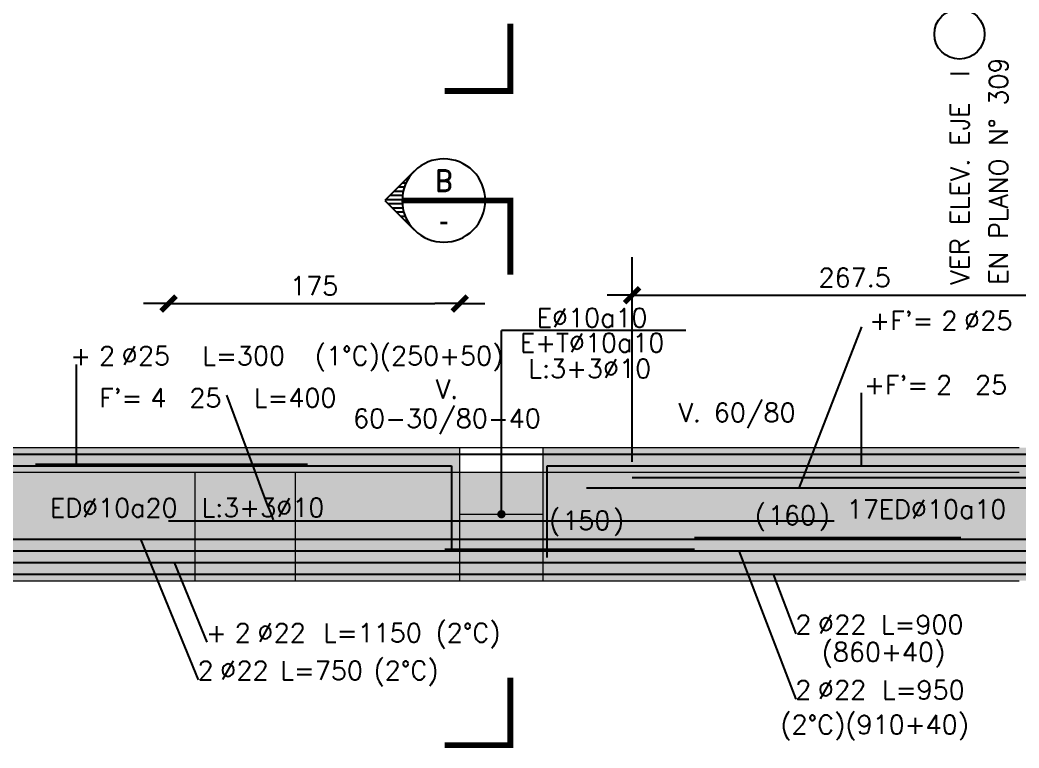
# Model space of a CAD drawing. Extents: x -58 to 5689, y 66 to 4123.
# Drawn here: x 3752 to 4352, y 2443 to 2880 of the extents above; entities that cross this region are included whole.
import ezdxf
from ezdxf.enums import TextEntityAlignment as Align
from ezdxf.xclip import XClip

# ---------------------------------------------------------------- set-up
doc = ezdxf.new("R2010")
doc.units = 0
doc.header["$LTSCALE"] = 30
doc.header["$MEASUREMENT"] = 0
doc.header["$XCLIPFRAME"] = 0
doc.linetypes.add("EJE3-3'$0$RLE-PROYECCION", pattern=[0.71438, 0.47625, -0.23813])
doc.layers.get('0').update_dxf_attribs({"linetype": 'CONTINUOUS'})
for name, color, linetype in [("EJE3-3'$0$CORTES", 5, 'CONTINUOUS'), ("EJE3-3'$0$fe", 7, 'CONTINUOUS'), ("EJE3-3'$0$RLA-CONTORNOS", 3, 'CONTINUOUS'), ("EJE3-3'$0$RLA-FE", 7, 'CONTINUOUS'), ("EJE3-3'$0$RLA-TEXTOS-FE", 9, 'CONTINUOUS'), ("EJE3-3'$0$TEXTOS1", 9, 'CONTINUOUS')]:
    doc.layers.add(name, color=color, linetype=linetype)
doc.layers.add("EJE3-3'$0$RLA-ACHURADO", color=30, linetype="EJE3-3'$0$RLE-PROYECCION", lineweight=15, transparency=0.7)
doc.layers.add("EJE3-3'$0$RLA-CONTORNO", color=30, linetype='CONTINUOUS', lineweight=15)
doc.layers.add("EJE3-3'$0$RLA-TEXTOS-1", color=9, linetype='CONTINUOUS', lineweight=9)
doc.styles.add("EJE3-3'$0$RomanD", font='romand.shx', dxfattribs={"height": 31.5})
doc.styles.add("EJE3-3'$0$RomanS", font='romans.shx', dxfattribs={"height": 11.25})
doc.styles.add("EJE3-3'$0$Standard", font='txt')
doc.dimstyles.new("EJE3-3'$0$ING-50", dxfattribs={"dimscale": 50, "dimtxt": 0.27, "dimasz": 0.3, "dimexe": 0, "dimexo": 0, "dimgap": 0.1, "dimtad": 1, "dimdec": 1, "dimzin": 12, "dimdsep": 46, "dimtxsty": "EJE3-3'$0$RomanS", "dimblk": "EJE3-3'$0$TICK1", "dimblk1": "EJE3-3'$0$TICK1", "dimblk2": "EJE3-3'$0$TICK1", "dimcen": 0.09, "dimclrd": 2, "dimclre": 1, "dimclrt": 3, "dimadec": 0, "dimazin": 0, "dimtfac": 1, "dimtdec": 0, "dimtix": 1, "dimtmove": 2, "dimatfit": 3, "dimldrblk": "EJE3-3'$0$TICK1", "dimfxl": 0, "dimfxlon": 1, "dimtolj": 1, "dimtzin": 0, "dimarcsym": 0})
doc.dimstyles.new("EJE3-3'$0$ING50", dxfattribs={"dimscale": 50, "dimtxt": 0.27, "dimasz": 0.3, "dimexe": 0, "dimexo": 0, "dimgap": 0.1, "dimtad": 1, "dimdec": 1, "dimzin": 12, "dimdsep": 46, "dimtxsty": "EJE3-3'$0$RomanS", "dimblk": "EJE3-3'$0$TICK1", "dimblk1": "EJE3-3'$0$TICK1", "dimblk2": "EJE3-3'$0$TICK1", "dimcen": 0.09, "dimclrd": 2, "dimclre": 1, "dimclrt": 3, "dimadec": 0, "dimazin": 0, "dimtfac": 1, "dimtdec": 0, "dimtix": 1, "dimtmove": 2, "dimatfit": 3, "dimldrblk": "EJE3-3'$0$TICK1", "dimfxl": 0, "dimfxlon": 1, "dimtolj": 1, "dimtzin": 0, "dimarcsym": 0})
pattern_1 = [(0, (-1824.927, -1302.188), (20.32, 5.08), [1.676, -13.564, 1.676, -13.564, -81.28]), (0, (-1824.927, -1302.188), (20.32, 5.08), [-30.48, 1.676, -28.804, 1.676, -13.564, -35.56]), (0, (-1824.927, -1302.188), (20.32, 5.08), [-76.2, 1.676, -8.484, 1.676, -23.724]), (120, (-1817.307, -1299.648), (-14.559409, 15.057636), [1.676, -13.564, 1.676, -13.564, -81.28]), (120, (-1817.307, -1299.648), (-14.559409, 15.057636), [-30.48, 1.676, -28.804, 1.676, -13.564, -35.56]), (120, (-1817.307, -1299.648), (-14.559409, 15.057636), [-76.2, 1.676, -8.484, 1.676, -23.724]), (240, (-1814.767, -1289.488), (-5.760591, -20.137636), [1.676, -13.564, 1.676, -13.564, -81.28]), (240, (-1814.767, -1289.488), (-5.760591, -20.137636), [-30.48, 1.676, -28.804, 1.676, -13.564, -35.56]), (240, (-1814.767, -1289.488), (-5.760591, -20.137636), [-76.2, 1.676, -8.484, 1.676, -23.724])]

# ---------------------------------------------------------------- blocks, each defined once
blk = doc.blocks.new('*U271')
at = {"layer": "EJE3-3'$0$RLA-FE"}
for p, q in [((0, 0), (1118.21, 0)), ((1118.21, 0), (1168.21, 0)), ((1168.21, 0), (1200, 0)), ((1200, 0), (1200, 0))]:
    blk.add_line(p, q, dxfattribs=at)
at = {"layer": "EJE3-3'$0$RLA-FE", "color": 3, "style": "EJE3-3'$0$RomanS", "flags": 8}
for tag, p in [('F=', (238.06, 9.32)), ('NUM', (252.47, 9.32))]:
    blk.add_attdef(tag, text='', height=11.25, dxfattribs=at).set_placement(p, align=Align.RIGHT)
at = {"layer": "EJE3-3'$0$RLA-FE", "color": 3, "style": "EJE3-3'$0$RomanS"}
for tag, p, flags in [('PHI', (256.37, 9.54), 14), ('DIAM', (266.22, 9.32), 12), ('MINUS', (288.24, 9.32), 13), ('TEXTO_FE1', (294.77, 9.32), 8), ('MARK', (301.63, 9.32), 13), ('TEXTO_FE2', (372.46, 9.34), 8), ('TIPO', (598.8, -75.78), 13), ('NVECES', (584.93, -94.72), 13), ('NUMFE', (588.86, -114.48), 13), ('CAPA', (597.06, -133.6), 13), ('DESPLAZA', (278.34, -151.59), 13), ('ESPACIO', (284.39, -169.95), 13), ('CANT', (298.23, -188.75), 13)]:
    blk.add_attdef(tag, p, '', height=11.25, dxfattribs=dict(at, flags=flags))
blk = doc.blocks.new('*U269')
at = {"layer": "EJE3-3'$0$RLA-FE"}
for p, q in [((0, 0), (1118.21, 0)), ((1118.21, 0), (1168.21, 0)), ((1168.21, 0), (1200, 0)), ((1200, 0), (1200, 0))]:
    blk.add_line(p, q, dxfattribs=at)
at = {"layer": "EJE3-3'$0$RLA-FE", "color": 3, "style": "EJE3-3'$0$RomanS", "flags": 8}
for tag, p in [('F=', (458.2, 36.32)), ('NUM', (472.61, 36.32))]:
    blk.add_attdef(tag, text='', height=11.25, dxfattribs=at).set_placement(p, align=Align.RIGHT)
at = {"layer": "EJE3-3'$0$RLA-FE", "color": 3, "style": "EJE3-3'$0$RomanS"}
for tag, p, flags in [('PHI', (476.51, 36.54), 14), ('DIAM', (486.36, 36.32), 12), ('MINUS', (508.38, 36.32), 13), ('TEXTO_FE1', (514.63, 36.32), 8), ('MARK', (521.77, 36.32), 13), ('TEXTO_FE2', (582.15, 36.34), 8), ('TIPO', (598.8, -75.78), 13), ('NVECES', (584.93, -94.72), 13), ('NUMFE', (588.86, -114.48), 13), ('CAPA', (597.06, -133.6), 13), ('DESPLAZA', (278.34, -151.59), 13), ('ESPACIO', (284.39, -169.95), 13), ('CANT', (298.23, -188.75), 13)]:
    blk.add_attdef(tag, p, '', height=11.25, dxfattribs=dict(at, flags=flags))
blk = doc.blocks.new('*U272')
at = {"layer": "EJE3-3'$0$RLA-FE"}
for p, q in [((0, 0), (1068.21, 0)), ((1068.21, 0), (1118.21, 0)), ((1118.21, 0), (1150, 0)), ((1150, 0), (1150, 0))]:
    blk.add_line(p, q, dxfattribs=at)
at = {"layer": "EJE3-3'$0$RLA-FE", "color": 3, "style": "EJE3-3'$0$RomanS", "flags": 8}
for tag, p in [('F=', (348.26, -41.11)), ('NUM', (362.67, -41.11))]:
    blk.add_attdef(tag, text='', height=11.25, dxfattribs=at).set_placement(p, align=Align.RIGHT)
at = {"layer": "EJE3-3'$0$RLA-FE", "color": 3, "style": "EJE3-3'$0$RomanS"}
for tag, p, flags in [('PHI', (366.56, -40.89), 12), ('DIAM', (376.42, -41.11), 12), ('MINUS', (398.44, -41.11), 13), ('MARK', (411.83, -41.11), 13), ('TEXTO_FE1', (415.13, -41.11), 8), ('TEXTO_FE2', (482.65, -41.09), 8), ('TIPO', (573.8, -57.92), 13), ('NVECES', (559.93, -76.86), 13), ('NUMFE', (563.86, -96.62), 13), ('CAPA', (572.06, -115.74), 13), ('DESPLAZA', (277.18, -134.17), 13), ('ESPACIO', (283.22, -152.53), 13), ('CANT', (297.06, -171.33), 13)]:
    blk.add_attdef(tag, p, '', height=11.25, dxfattribs=dict(at, flags=flags))
blk = doc.blocks.new('*U275')
at = {"layer": "EJE3-3'$0$RLA-FE"}
blk.add_line((0, 0), (1068.21, 0), dxfattribs=at)
at = {"layer": "EJE3-3'$0$RLA-FE", "color": 3, "style": "EJE3-3'$0$RomanS", "flags": 8}
for tag, p in [('F=', (351.48, -47.89)), ('NUM', (365.89, -47.89))]:
    blk.add_attdef(tag, text='', height=11.25, dxfattribs=at).set_placement(p, align=Align.RIGHT)
at = {"layer": "EJE3-3'$0$RLA-FE", "color": 3, "style": "EJE3-3'$0$RomanS"}
for tag, p, flags in [('PHI', (369.79, -47.68), 12), ('DIAM', (379.64, -47.89), 12), ('MINUS', (401.66, -47.89), 13), ('TEXTO_FE1', (409.37, -47.89), 8), ('MARK', (415.05, -47.89), 13), ('TEXTO_FE2', (476.9, -47.88), 8), ('TIPO', (573.8, -57.92), 13), ('NVECES', (559.93, -76.86), 13), ('NUMFE', (563.86, -96.62), 13), ('CAPA', (572.06, -115.74), 13), ('DESPLAZA', (277.18, -134.17), 13), ('ESPACIO', (283.22, -152.53), 13), ('CANT', (297.06, -171.33), 13)]:
    blk.add_attdef(tag, p, '', height=11.25, dxfattribs=dict(at, flags=flags))
blk = doc.blocks.new('*U278')
at = {"layer": "EJE3-3'$0$RLA-FE"}
for q in [(0, 0), (868.21, 0)]:
    blk.add_line((0, 0), q, dxfattribs=at)
at = {"layer": "EJE3-3'$0$RLA-FE", "color": 3, "style": "EJE3-3'$0$RomanS", "flags": 8}
for tag, p in [('F=', (468.92, 60.27)), ('NUM', (483.33, 60.27))]:
    blk.add_attdef(tag, text='', height=11.25, dxfattribs=at).set_placement(p, align=Align.RIGHT)
at = {"layer": "EJE3-3'$0$RLA-FE", "color": 3, "style": "EJE3-3'$0$RomanS"}
for tag, p, flags in [('PHI', (487.22, 60.48), 12), ('DIAM', (497.08, 60.27), 12), ('MINUS', (519.1, 60.27), 13), ('MARK', (532.49, 60.27), 13), ('TEXTO_FE1', (535.79, 60.27), 8), ('TEXTO_FE2', (603.31, 60.29), 8), ('TIPO', (473.8, -57.92), 13), ('NVECES', (459.93, -76.86), 13), ('NUMFE', (463.86, -96.62), 13), ('CAPA', (472.06, -115.74), 13), ('DESPLAZA', (277.18, -134.17), 13), ('ESPACIO', (283.22, -152.53), 13), ('CANT', (297.06, -171.33), 13)]:
    blk.add_attdef(tag, p, '', height=11.25, dxfattribs=dict(at, flags=flags))
blk = doc.blocks.new('*U279')
at = {"layer": "EJE3-3'$0$RLA-FE"}
for p, q in [((860, 0), (860, 40)), ((0, 0), (0, 0)), ((0, 0), (778.21, 0)), ((778.21, 0), (828.21, 0)), ((828.21, 0), (860, 0))]:
    blk.add_line(p, q, dxfattribs=at)
at = {"layer": "EJE3-3'$0$RLA-FE", "color": 3, "style": "EJE3-3'$0$RomanS", "flags": 8}
for tag, p in [('F=', (155.87, -35.92)), ('NUM', (170.27, -35.92))]:
    blk.add_attdef(tag, text='', height=11.25, dxfattribs=at).set_placement(p, align=Align.RIGHT)
at = {"layer": "EJE3-3'$0$RLA-FE", "color": 3, "style": "EJE3-3'$0$RomanS"}
for tag, p, flags in [('PHI', (174.17, -35.71), 12), ('DIAM', (184.03, -35.92), 12), ('MINUS', (206.04, -35.92), 13), ('TEXTO_FE1', (211.97, -35.92), 8), ('MARK', (219.44, -35.92), 13), ('TEXTO_FE2', (176.42, -52.39), 8), ('TIPO', (428.8, -57.92), 13), ('NVECES', (414.93, -76.86), 13), ('NUMFE', (418.86, -96.62), 13), ('CAPA', (427.06, -115.74), 13), ('DESPLAZA', (277.18, -134.17), 13), ('ESPACIO', (283.22, -152.53), 13), ('CANT', (297.06, -171.33), 13)]:
    blk.add_attdef(tag, p, '', height=11.25, dxfattribs=dict(at, flags=flags))
blk = doc.blocks.new('*U106')
at = {"layer": "EJE3-3'$0$RLA-FE"}
for p, q in [((0, 0), (1118.21, 0)), ((1118.21, 0), (1168.21, 0)), ((1168.21, 0), (1200, 0)), ((1200, 0), (1200, 0))]:
    blk.add_line(p, q, dxfattribs=at)
at = {"layer": "EJE3-3'$0$RLA-FE", "color": 3, "style": "EJE3-3'$0$RomanS"}
for tag, p, flags in [('TIPO', (598.8, -57.92), 13), ('PHI', (499.06, -74.49), 12), ('DIAM', (508.92, -74.7), 12), ('MINUS', (530.93, -74.7), 13), ('MARK', (544.33, -74.7), 13), ('TEXTO_FE1', (547.63, -74.7), 8), ('NVECES', (584.93, -76.86), 13), ('TEXTO_FE2', (615.15, -74.68), 8), ('NUMFE', (588.86, -96.62), 13), ('CAPA', (597.06, -115.74), 13), ('DESPLAZA', (277.18, -134.17), 13), ('ESPACIO', (283.22, -152.53), 13), ('CANT', (297.06, -171.33), 13)]:
    blk.add_attdef(tag, p, '', height=11.25, dxfattribs=dict(at, flags=flags))
at = {"layer": "EJE3-3'$0$RLA-FE", "color": 3, "style": "EJE3-3'$0$RomanS", "flags": 8}
for tag, p in [('F=', (480.76, -74.7)), ('NUM', (495.16, -74.7))]:
    blk.add_attdef(tag, text='', height=11.25, dxfattribs=at).set_placement(p, align=Align.RIGHT)
blk = doc.blocks.new('*U107')
at = {"layer": "EJE3-3'$0$RLA-FE"}
for p, q in [((910, 0), (910, 40)), ((0, 0), (0, 0)), ((0, 0), (828.21, 0)), ((828.21, 0), (878.21, 0)), ((878.21, 0), (910, 0))]:
    blk.add_line(p, q, dxfattribs=at)
at = {"layer": "EJE3-3'$0$RLA-FE", "color": 3, "style": "EJE3-3'$0$RomanS"}
for tag, p, flags in [('TIPO', (453.8, -57.92), 13), ('NVECES', (439.93, -76.86), 13), ('PHI', (224.09, -88.98), 12), ('DIAM', (233.94, -89.19), 12), ('MINUS', (255.96, -89.19), 13), ('TEXTO_FE1', (262.71, -89.19), 8), ('MARK', (269.35, -89.19), 13), ('NUMFE', (443.86, -96.62), 13), ('TEXTO_FE2', (201.59, -110.01), 8), ('CAPA', (452.06, -115.74), 13), ('DESPLAZA', (277.18, -134.17), 13), ('ESPACIO', (283.22, -152.53), 13), ('CANT', (297.06, -171.33), 13)]:
    blk.add_attdef(tag, p, '', height=11.25, dxfattribs=dict(at, flags=flags))
at = {"layer": "EJE3-3'$0$RLA-FE", "color": 3, "style": "EJE3-3'$0$RomanS", "flags": 8}
for tag, p in [('F=', (205.78, -89.19)), ('NUM', (220.19, -89.19))]:
    blk.add_attdef(tag, text='', height=11.25, dxfattribs=at).set_placement(p, align=Align.RIGHT)
blk = doc.blocks.new('*U112')
at = {"layer": "EJE3-3'$0$RLA-FE"}
for p, q in [((0, 0), (0, 0)), ((0, 0), (668.21, 0)), ((668.21, 0), (718.21, 0)), ((718.21, 0), (750, 0)), ((750, 0), (750, 0))]:
    blk.add_line(p, q, dxfattribs=at)
at = {"layer": "EJE3-3'$0$RLA-FE", "color": 3, "style": "EJE3-3'$0$RomanS"}
for tag, p, flags in [('TIPO', (373.8, -57.92), 13), ('NVECES', (359.93, -76.86), 13), ('PHI', (304.98, -84.32), 12), ('DIAM', (314.83, -84.53), 12), ('MINUS', (336.85, -84.53), 13), ('TEXTO_FE1', (341.13, -84.53), 8), ('MARK', (350.24, -84.53), 13), ('TEXTO_FE2', (397.13, -84.51), 8), ('NUMFE', (363.86, -96.62), 13), ('CAPA', (372.06, -115.74), 13), ('DESPLAZA', (277.18, -134.17), 13), ('ESPACIO', (283.22, -152.53), 13), ('CANT', (297.06, -171.33), 13)]:
    blk.add_attdef(tag, p, '', height=11.25, dxfattribs=dict(at, flags=flags))
at = {"layer": "EJE3-3'$0$RLA-FE", "color": 3, "style": "EJE3-3'$0$RomanS", "flags": 8}
for tag, p in [('F=', (286.67, -84.53)), ('NUM', (301.08, -84.53))]:
    blk.add_attdef(tag, text='', height=11.25, dxfattribs=at).set_placement(p, align=Align.RIGHT)
blk = doc.blocks.new('*U113')
at = {"layer": "EJE3-3'$0$RLA-FE"}
for p, q in [((760, 0), (760, 40)), ((0, 0), (0, 0)), ((0, 0), (678.21, 0)), ((678.21, 0), (728.21, 0)), ((728.21, 0), (760, 0))]:
    blk.add_line(p, q, dxfattribs=at)
at = {"layer": "EJE3-3'$0$RLA-FE", "color": 3, "style": "EJE3-3'$0$RomanS"}
for tag, p, flags in [('TIPO', (378.8, -57.92), 13), ('TEXTO_FE2', (321.78, -60.54), 8), ('NVECES', (364.93, -76.86), 13), ('PHI', (339.36, -77.91), 12), ('DIAM', (349.21, -78.13), 12), ('MINUS', (371.23, -78.13), 13), ('MARK', (384.62, -78.13), 13), ('TEXTO_FE1', (387.92, -78.13), 8), ('NUMFE', (368.86, -96.62), 13), ('CAPA', (377.06, -115.74), 13), ('DESPLAZA', (277.18, -134.17), 13), ('ESPACIO', (283.22, -152.53), 13), ('CANT', (297.06, -171.33), 13)]:
    blk.add_attdef(tag, p, '', height=11.25, dxfattribs=dict(at, flags=flags))
at = {"layer": "EJE3-3'$0$RLA-FE", "color": 3, "style": "EJE3-3'$0$RomanS", "flags": 8}
for tag, p in [('F=', (321.05, -78.13)), ('NUM', (335.46, -78.13))]:
    blk.add_attdef(tag, text='', height=11.25, dxfattribs=at).set_placement(p, align=Align.RIGHT)
blk = doc.blocks.new('*U114')
at = {"layer": "EJE3-3'$0$RLA-FE", "color": 6}
blk.add_line((0, 1), (160, 1), dxfattribs=at)
at = {"layer": "EJE3-3'$0$RLA-FE", "color": 3, "style": "EJE3-3'$0$RomanS", "flags": 8}
for tag, p in [('(', (65.66, 9.14)), ('EMP', (84.68, 9.14)), (')', (103.99, 9.14))]:
    blk.add_attdef(tag, text='', height=11.25, dxfattribs=at).set_placement(p, align=Align.CENTER)
blk = doc.blocks.new('*U277')
at = {"layer": "EJE3-3'$0$RLA-FE", "color": 6}
blk.add_line((0, 1), (160, 1), dxfattribs=at)
at = {"layer": "EJE3-3'$0$RLA-FE", "color": 3, "style": "EJE3-3'$0$RomanS", "flags": 8}
for tag, p in [('(', (39.59, 8.69)), ('EMP', (58.61, 8.69)), (')', (77.92, 8.69))]:
    blk.add_attdef(tag, text='', height=11.25, dxfattribs=at).set_placement(p, align=Align.CENTER)
blk = doc.blocks.new('*U276')
at = {"layer": "EJE3-3'$0$RLA-FE", "color": 6}
blk.add_line((0, 1), (150, 1), dxfattribs=at)
at = {"layer": "EJE3-3'$0$RLA-FE", "color": 3, "style": "EJE3-3'$0$RomanS", "flags": 8}
for tag, p in [('(', (65.97, 12.66)), (')', (104.31, 12.66)), ('EMP', (85, 12.66))]:
    blk.add_attdef(tag, text='', height=11.25, dxfattribs=at).set_placement(p, align=Align.CENTER)
blk = doc.blocks.new("EJE3-3'$0$TICK1")
at = {"color": 2}
for points in [[(0, 0), (-1, 0)], [(0, 0), (1, 0)]]:
    blk.add_lwpolyline(points, dxfattribs=at)
at = {"color": 2, "const_width": 0.2}
blk.add_lwpolyline([(-0.3, -0.3), (0.3, 0.3)], dxfattribs=at)
blk = doc.blocks.new('*D287')
at = {"layer": "EJE3-3'$0$RLA-FE", "color": 2, "lineweight": -2, "transparency": 16777216}
blk.add_line((1352.98, 482.54), (1590.48, 482.54), dxfattribs=at)
at = {"layer": "EJE3-3'$0$RLA-FE", "color": 2, "lineweight": -2, "transparency": 16777216, "xscale": 15, "yscale": 15, "zscale": 15, "rotation": 180}
blk.add_blockref("EJE3-3'$0$TICK1", (1337.98, 482.54), dxfattribs=at)
at = {"layer": "EJE3-3'$0$RLA-FE", "color": 2, "lineweight": -2, "transparency": 16777216, "xscale": 15, "yscale": 15, "zscale": 15}
blk.add_blockref("EJE3-3'$0$TICK1", (1605.48, 482.54), dxfattribs=at)
at = {"layer": "EJE3-3'$0$RLA-FE", "color": 3, "transparency": 16777216, "insert": (1471.73, 493.16), "char_height": 11.25, "attachment_point": 5, "style": "EJE3-3'$0$RomanS"}
blk.add_mtext('\\A1;267.5', dxfattribs=at)
blk = doc.blocks.new('*U367')
at = {"layer": "EJE3-3'$0$RLA-FE"}
for p, q in [((0, 0), (0, 0)), ((0, 0), (168.21, 0)), ((168.21, 0), (218.21, 0)), ((218.21, 0), (250, 0)), ((250, 0), (250, -50))]:
    blk.add_line(p, q, dxfattribs=at)
at = {"layer": "EJE3-3'$0$RLA-FE", "color": 3, "style": "EJE3-3'$0$RomanS"}
for tag, p, flags in [('PHI', (51.74, 60.79), 12), ('DIAM', (61.6, 60.58), 12), ('MINUS', (83.62, 60.58), 13), ('MARK', (97.01, 60.58), 13), ('TEXTO_FE1', (100.31, 60.58), 8), ('TEXTO_FE2', (167.83, 60.59), 8), ('TIPO', (123.8, -57.92), 13), ('NVECES', (109.93, -76.86), 13), ('NUMFE', (113.86, -96.62), 13), ('CAPA', (122.06, -115.74), 13), ('DESPLAZA', (277.18, -134.17), 13), ('ESPACIO', (283.22, -152.53), 13), ('CANT', (297.06, -171.33), 13)]:
    blk.add_attdef(tag, p, '', height=11.25, dxfattribs=dict(at, flags=flags))
at = {"layer": "EJE3-3'$0$RLA-FE", "color": 3, "style": "EJE3-3'$0$RomanS", "flags": 8}
for tag, p in [('F=', (33.44, 60.58)), ('NUM', (47.85, 60.58))]:
    blk.add_attdef(tag, text='', height=11.25, dxfattribs=at).set_placement(p, align=Align.RIGHT)
blk = doc.blocks.new('*U368')
at = {"layer": "EJE3-3'$0$RLA-FE", "color": 6}
blk.add_line((0, 1), (163.5, 1), dxfattribs=at)
at = {"layer": "EJE3-3'$0$RLA-FE", "color": 3, "style": "EJE3-3'$0$RomanS", "flags": 8}
for tag, p in [('(', (67.41, 9.14)), ('EMP', (86.43, 9.14)), (')', (105.74, 9.14))]:
    blk.add_attdef(tag, text='', height=11.25, dxfattribs=at).set_placement(p, align=Align.CENTER)
blk = doc.blocks.new('*U370')
at = {"layer": "EJE3-3'$0$RLA-FE"}
for p, q in [((0, -55), (0, 0)), ((0, 0), (559.21, 0)), ((559.21, 0), (609.21, 0)), ((609.21, 0), (641, 0)), ((641, 0), (641, -54))]:
    blk.add_line(p, q, dxfattribs=at)
at = {"layer": "EJE3-3'$0$RLA-FE", "color": 3, "style": "EJE3-3'$0$RomanS", "flags": 8}
for tag, p in [('F=', (228.94, 43.07)), ('NUM', (243.35, 43.07))]:
    blk.add_attdef(tag, text='', height=11.25, dxfattribs=at).set_placement(p, align=Align.RIGHT)
at = {"layer": "EJE3-3'$0$RLA-FE", "color": 3, "style": "EJE3-3'$0$RomanS"}
for tag, p, flags in [('PHI', (247.24, 43.28), 14), ('DIAM', (257.1, 43.07), 12), ('MINUS', (279.12, 43.07), 13), ('MARK', (292.51, 43.07), 13), ('TEXTO_FE1', (295.81, 43.07), 8), ('TEXTO_FE2', (363.33, 43.09), 8), ('TIPO', (319.3, -75.78), 13), ('NVECES', (305.43, -94.72), 13), ('NUMFE', (309.36, -114.48), 13), ('CAPA', (317.56, -133.6), 13), ('DESPLAZA', (278.34, -151.59), 13), ('ESPACIO', (284.39, -169.95), 13), ('CANT', (298.23, -188.75), 13)]:
    blk.add_attdef(tag, p, '', height=11.25, dxfattribs=dict(at, flags=flags))
blk = doc.blocks.new('*U372')
at = {"layer": "EJE3-3'$0$RLA-FE"}
for p, q in [((0, 0), (0, 0)), ((0, 0), (718.21, 0)), ((718.21, 0), (768.21, 0)), ((768.21, 0), (800, 0)), ((800, 0), (800, -50))]:
    blk.add_line(p, q, dxfattribs=at)
at = {"layer": "EJE3-3'$0$RLA-FE", "color": 3, "style": "EJE3-3'$0$RomanS", "flags": 8}
for tag, p in [('F=', (336.75, 116.39)), ('NUM', (351.16, 116.39))]:
    blk.add_attdef(tag, text='', height=11.25, dxfattribs=at).set_placement(p, align=Align.RIGHT)
at = {"layer": "EJE3-3'$0$RLA-FE", "color": 3, "style": "EJE3-3'$0$RomanS"}
for tag, p, flags in [('PHI', (355.06, 116.61), 14), ('DIAM', (364.91, 116.39), 12), ('MINUS', (386.93, 116.39), 13), ('TEXTO_FE1', (394.77, 116.39), 8), ('MARK', (400.33, 116.39), 13), ('TEXTO_FE2', (456.42, 116.41), 8), ('TIPO', (398.8, -75.78), 13), ('NVECES', (384.93, -94.72), 13), ('NUMFE', (388.86, -114.48), 13), ('CAPA', (397.06, -133.6), 13), ('DESPLAZA', (278.34, -151.59), 13), ('ESPACIO', (284.39, -169.95), 13), ('CANT', (298.23, -188.75), 13)]:
    blk.add_attdef(tag, p, '', height=11.25, dxfattribs=dict(at, flags=flags))
blk = doc.blocks.new('*U365')
at = {"layer": "EJE3-3'$0$RLA-FE"}
for p, q in [((-14.83, 0.64), (-614.83, 0.64)), ((-600, 0), (-600, 0)), ((0, -50), (0, 0))]:
    blk.add_line(p, q, dxfattribs=at)
at = {"layer": "EJE3-3'$0$RLA-FE", "color": 3, "style": "EJE3-3'$0$RomanS", "flags": 8}
for tag, p in [('F=', (-391.56, 95.02)), ('NUM', (-377.15, 95.02))]:
    blk.add_attdef(tag, text='', height=11.25, dxfattribs=at).set_placement(p, align=Align.RIGHT)
at = {"layer": "EJE3-3'$0$RLA-FE", "color": 3, "style": "EJE3-3'$0$RomanS"}
for tag, p, flags in [('PHI', (-388.08, 95.88), 12), ('DIAM', (-363.4, 95.02), 12), ('MINUS', (-341.38, 95.02), 13), ('MARK', (-327.99, 95.02), 13), ('TEXTO_FE1', (-324.69, 95.02), 8), ('TEXTO_FE2', (-257.17, 95.04), 8), ('TIPO', (-301.2, -57.92), 13), ('NVECES', (-315.07, -76.86), 13), ('NUMFE', (-311.14, -96.62), 13), ('CAPA', (-317.77, -115.09), 13), ('DESPLAZA', (-322.82, -134.17), 13), ('ESPACIO', (-316.78, -152.53), 13), ('CANT', (-302.94, -171.33), 13)]:
    blk.add_attdef(tag, p, '', height=11.25, dxfattribs=dict(at, flags=flags))
blk = doc.blocks.new('*D373')
at = {"color": 2, "lineweight": -2, "transparency": 16777216}
blk.add_line((1074.48, 477.54), (1219.48, 477.54), dxfattribs=at)
at = {"color": 2, "lineweight": -2, "transparency": 16777216, "xscale": 15, "yscale": 15, "zscale": 15, "rotation": 180}
blk.add_blockref("EJE3-3'$0$TICK1", (1059.48, 477.54), dxfattribs=at)
at = {"color": 2, "lineweight": -2, "transparency": 16777216, "xscale": 15, "yscale": 15, "zscale": 15}
blk.add_blockref("EJE3-3'$0$TICK1", (1234.48, 477.54), dxfattribs=at)
at = {"color": 3, "transparency": 16777216, "insert": (1146.98, 488.16), "char_height": 11.25, "attachment_point": 5, "style": "EJE3-3'$0$RomanS"}
blk.add_mtext('\\A1;175', dxfattribs=at)
blk = doc.blocks.new('*U382')
at = {"layer": "EJE3-3'$0$RLA-FE"}
for p, q in [((0, 0), (0, 0)), ((0, 0), (318.21, 0)), ((318.21, 0), (368.21, 0)), ((368.21, 0), (400, 0)), ((400, 0), (400, 0))]:
    blk.add_line(p, q, dxfattribs=at)
at = {"layer": "EJE3-3'$0$RLA-FE", "color": 3, "style": "EJE3-3'$0$RomanS", "flags": 8}
for tag, p in [('F=', (-15.66, 68.28)), ('NUM', (-1.25, 68.28))]:
    blk.add_attdef(tag, text='', height=11.25, dxfattribs=at).set_placement(p, align=Align.RIGHT)
at = {"layer": "EJE3-3'$0$RLA-FE", "color": 3, "style": "EJE3-3'$0$RomanS"}
for tag, p, flags in [('PHI', (2.64, 68.49), 14), ('DIAM', (12.5, 68.28), 12), ('MINUS', (34.51, 68.28), 13), ('MARK', (47.91, 68.28), 13), ('TEXTO_FE1', (51.21, 68.28), 8), ('TEXTO_FE2', (118.73, 68.3), 8), ('TIPO', (198.8, -75.78), 13), ('NVECES', (184.93, -94.72), 13), ('NUMFE', (188.86, -114.48), 13), ('CAPA', (197.06, -133.6), 13), ('DESPLAZA', (278.34, -151.59), 13), ('ESPACIO', (284.39, -169.95), 13), ('CANT', (298.23, -188.75), 13)]:
    blk.add_attdef(tag, p, '', height=11.25, dxfattribs=dict(at, flags=flags))
blk = doc.blocks.new('*X388')
at = {"color": 0}
for p, q in [((2610.12, 1260), (2610.36, 1260)), ((2611.85, 1257.5), (2612.86, 1257.5)), ((2613.19, 1255), (2615.36, 1255)), ((2614.19, 1252.5), (2617.86, 1252.5)), ((2614.89, 1250), (2620.36, 1250)), ((2615.32, 1247.5), (2622.86, 1247.5)), ((2615.49, 1245), (2625.36, 1245)), ((2614.5, 1237.5), (2618.86, 1237.5)), ((2615.09, 1240), (2621.36, 1240)), ((2615.42, 1242.5), (2623.86, 1242.5)), ((2612.43, 1232.5), (2613.86, 1232.5)), ((2613.62, 1235), (2616.36, 1235)), ((2608.83, 1227.5), (2608.86, 1227.5)), ((2610.87, 1230), (2611.36, 1230))]:
    blk.add_line(p, q, dxfattribs=at)
blk = doc.blocks.new("EJE3-3'$0$corte2")
at = {"color": 2, "linetype": 'Continuous'}
for p, q in [((-57.68, 17.68), (-75.36, 0)), ((-75.36, 0), (-57.68, -17.68))]:
    blk.add_line(p, q, dxfattribs=at)
at = {"color": 2, "linetype": 'Continuous', "const_width": 3.5}
blk.add_lwpolyline([(-65, 0), (0, 0), (0, -44.5)], dxfattribs=at)
at = {"color": 1, "linetype": 'Continuous'}
blk.add_arc((-40, 0), 25, 225, 135, dxfattribs=at)
at = {"color": 2, "linetype": 'Continuous'}
blk.add_arc((-40, 0), 25, 135, 225, dxfattribs=at)
at = {"color": 2, "linetype": 'Continuous', "xscale": -1}
blk.add_blockref('*X388', (2550.5, -1244.5), dxfattribs=at)
at = {"color": 3, "linetype": 'Continuous'}
for tag, style, p in [('A', "EJE3-3'$0$RomanD", (-40, 12)), ('-', "EJE3-3'$0$Standard", (-40, -12))]:
    blk.add_attdef(tag, text='', height=13, dxfattribs=dict(at, style=style)).set_placement(p, align=Align.MIDDLE)
blk = doc.blocks.new("EJE3-3'$0$corte9")
at = {"color": 2, "const_width": 3.51}
blk.add_lwpolyline([(0, 39.53), (0, 0), (40.47, 0)], dxfattribs=at)
blk = doc.blocks.new("EJE3-3'")
at = {"layer": "EJE3-3'$0$RLA-ACHURADO"}
h = blk.add_hatch(dxfattribs=at)
h.set_pattern_fill('SAND - DENSE', color=256, style=0, pattern_type=2)
h.set_pattern_definition(pattern_1)
h.paths.add_polyline_path([(640.48, 376), (1234.48, 376), (1234.48, 391), (635.48, 391), (635.48, 376)], flags=0)
h = blk.add_hatch(dxfattribs=at)
h.set_pattern_fill('SAND - DENSE', color=256, style=0, pattern_type=2)
h.set_pattern_definition(pattern_1)
h.paths.add_polyline_path([(1381.4, 376), (1930.48, 376), (1930.48, 391), (1284.48, 391), (1284.48, 376)], flags=0)
h = blk.add_hatch(dxfattribs=at)
h.set_pattern_fill('SAND - DENSE', color=256, style=0, pattern_type=2)
h.set_pattern_definition(pattern_1)
h.paths.add_polyline_path([(927.98, 366), (972.98, 366)], flags=16)
h.paths.add_polyline_path([(1237.98, 376), (1282.98, 376)], flags=16)
h.paths.add_polyline_path([(1906.31, 336), (1906.31, 337.09), (1951.31, 337.09), (1951.31, 336)], flags=16)
h.paths.add_polyline_path([(640.48, 311), (2070.48, 311), (2070.48, 376), (640.48, 376)])
h.paths.add_polyline_path([(1759.65, 376), (1759.65, 366), (1804.65, 366), (1804.65, 376)], flags=16)
at = {"layer": "EJE3-3'$0$fe", "color": 2}
blk.add_lwpolyline([(1094.29, 422.58), (1103.48, 397.64), (1110.41, 378.95), (1115.4, 365.6), (1118.76, 356.7), (1120.83, 351.34), (1121.9, 348.63), (1122.32, 347.66), (1122.38, 347.53)], dxfattribs=at)
at = {"layer": "EJE3-3'$0$RLA-CONTORNO"}
for p, q in [((640.48, 391), (1570.48, 391)), ((1234.48, 311), (1234.48, 391)), ((1284.48, 311), (1284.48, 391)), ((1570.48, 376), (640.48, 376)), ((1075.48, 311), (1075.48, 376)), ((1135.48, 376), (1135.48, 311)), ((1234.48, 351), (1284.48, 351)), ((640.48, 311), (1234.48, 311)), ((1234.48, 311), (1284.48, 311)), ((1284.48, 311), (1570.48, 311))]:
    blk.add_line(p, q, dxfattribs=at)
at = {"layer": "EJE3-3'$0$RLA-CONTORNOS", "color": 2}
for p, q in [((1475.78, 463.48), (1438.25, 366.64)), ((1004, 440.94), (1004, 380)), ((1475.69, 423.86), (1475.69, 380)), ((1077.45, 251.47), (1042.77, 336)), ((1436.56, 239.81), (1402.34, 329)), ((1082.68, 274.11), (1063.03, 322)), ((1436.65, 279.08), (1422.86, 315))]:
    blk.add_line(p, q, dxfattribs=at)
at = {"layer": "EJE3-3'$0$RLA-FE", "color": 1}
blk.add_line((1337.98, 382.47), (1337.98, 505.47), dxfattribs=at)
at = {"layer": "EJE3-3'$0$RLA-TEXTOS-FE", "color": 2}
blk.add_circle((1534.68, 639.47), 15.07, dxfattribs=at)
at = {"layer": "EJE3-3'$0$TEXTOS1", "color": 1}
for p in [(1370.18, 461.44), (1259.48, 351)]:
    blk.add_line(p, (1259.48, 461.44), dxfattribs=at)
at = {"layer": "EJE3-3'$0$TEXTOS1", "color": 1, "const_width": 2.5}
blk.add_lwpolyline([(1258.23, 351, 1), (1260.73, 351, 1)], format="xyb", close=True, dxfattribs=at)
at = {"layer": "EJE3-3'$0$CORTES", "rotation": 90}
for p in [(1264.82, 605.27), (1264.82, 212.27)]:
    blk.add_blockref("EJE3-3'$0$corte9", p, dxfattribs=at)
at = {"layer": "EJE3-3'$0$CORTES"}
blk.add_blockref("EJE3-3'$0$corte2", (1264.82, 539.44), dxfattribs=at).add_auto_attribs({'-': '-', 'A': 'B'})
at = {"layer": "EJE3-3'$0$RLA-FE"}
ref = blk.add_blockref('*U372', (1337.98, 373), dxfattribs=at)
ref.add_attrib('DIAM', '25', (1702.9, 489.39), dxfattribs={"color": 3, "height": 11.25, "style": "EJE3-3'$0$RomanS"})
ref.add_attrib('NUM', '2', dxfattribs={"color": 3, "height": 11.25, "style": "EJE3-3'$0$RomanS"}).set_placement((1689.14, 489.39), align=Align.RIGHT)
ref.add_attrib('TEXTO_FE1', 'L=850', (1732.75, 489.39), dxfattribs={"color": 3, "height": 11.25, "style": "EJE3-3'$0$RomanS"})
ref.add_attrib('TEXTO_FE2', '(2°C)(800+50)', (1794.4, 489.41), dxfattribs={"color": 3, "height": 11.25, "style": "EJE3-3'$0$RomanS"})
ref.add_attrib('F=', '+', dxfattribs={"color": 3, "height": 11.25, "style": "EJE3-3'$0$RomanS"}).set_placement((1674.74, 489.39), align=Align.RIGHT)
ref = blk.add_blockref('*U365', (1925.48, 366), dxfattribs=at)
ref.add_attrib('DIAM', '25', (1547.25, 461.67), dxfattribs={"color": 3, "height": 11.25, "style": "EJE3-3'$0$RomanS"})
ref.add_attrib('NUM', '2', dxfattribs={"color": 3, "height": 11.25, "style": "EJE3-3'$0$RomanS"}).set_placement((1533.5, 461.67), align=Align.RIGHT)
ref.add_attrib('TEXTO_FE1', 'L=650', (1585.96, 461.67), dxfattribs={"color": 3, "height": 11.25, "style": "EJE3-3'$0$RomanS"})
ref.add_attrib('TEXTO_FE2', '(2°C)(600+50)', (1653.49, 461.68), dxfattribs={"color": 3, "height": 11.25, "style": "EJE3-3'$0$RomanS"})
ref.add_attrib('PHI', '%%C', (1537.4, 461.88), dxfattribs={"color": 3, "height": 11.25, "style": "EJE3-3'$0$RomanS"})
ref.add_attrib('F=', "+F'=", dxfattribs={"color": 3, "height": 11.25, "style": "EJE3-3'$0$RomanS"}).set_placement((1519.09, 461.67), align=Align.RIGHT)
for name, p in [('*U278', (1185.48, 387)), ('*U269', (-57.02, 380)), ('*U271', (162.98, 387)), ('*U368', (979.48, 380)), ('*U114', (1375.48, 336)), ('*U106', (175.48, 329)), ('*U272', (312.98, 315))]:
    blk.add_blockref(name, p, dxfattribs=at)
ref = blk.add_blockref('*U367', (979.48, 380), dxfattribs=at)
ref.add_attrib('DIAM', '25', (1041.08, 440.58), dxfattribs={"color": 3, "height": 11.25, "style": "EJE3-3'$0$RomanS"})
ref.add_attrib('NUM', '2', dxfattribs={"color": 3, "height": 11.25, "style": "EJE3-3'$0$RomanS"}).set_placement((1027.33, 440.58), align=Align.RIGHT)
ref.add_attrib('TEXTO_FE1', 'L=300', (1079.79, 440.58), dxfattribs={"color": 3, "height": 11.25, "style": "EJE3-3'$0$RomanS"})
ref.add_attrib('TEXTO_FE2', '(1°C)(250+50)', (1147.31, 440.59), dxfattribs={"color": 3, "height": 11.25, "style": "EJE3-3'$0$RomanS"})
ref.add_attrib('PHI', '%%C', (1031.23, 440.79), dxfattribs={"color": 3, "height": 11.25, "style": "EJE3-3'$0$RomanS"})
ref.add_attrib('F=', '+', dxfattribs={"color": 3, "height": 11.25, "style": "EJE3-3'$0$RomanS"}).set_placement((1012.92, 440.58), align=Align.RIGHT)
ref = blk.add_blockref('*U370', (1286.98, 380), dxfattribs=at)
ref.add_attrib('DIAM', '25', (1544.08, 423.07), dxfattribs={"color": 3, "height": 11.25, "style": "EJE3-3'$0$RomanS"})
ref.add_attrib('NUM', '2', dxfattribs={"color": 3, "height": 11.25, "style": "EJE3-3'$0$RomanS"}).set_placement((1530.33, 423.07), align=Align.RIGHT)
ref.add_attrib('TEXTO_FE1', 'L=750', (1582.79, 423.07), dxfattribs={"color": 3, "height": 11.25, "style": "EJE3-3'$0$RomanS"})
ref.add_attrib('TEXTO_FE2', '(1°C)(55+641+54)', (1650.31, 423.09), dxfattribs={"color": 3, "height": 11.25, "style": "EJE3-3'$0$RomanS"})
ref.add_attrib('F=', "+F'=", dxfattribs={"color": 3, "height": 11.25, "style": "EJE3-3'$0$RomanS"}).set_placement((1515.92, 423.07), align=Align.RIGHT)
ref = blk.add_blockref('*U382', (1059.48, 347), dxfattribs=at)
ref.add_attrib('DIAM', '25', (1071.98, 415.28), dxfattribs={"color": 3, "height": 11.25, "style": "EJE3-3'$0$RomanS"})
ref.add_attrib('NUM', '4', dxfattribs={"color": 3, "height": 11.25, "style": "EJE3-3'$0$RomanS"}).set_placement((1058.23, 415.28), align=Align.RIGHT)
ref.add_attrib('TEXTO_FE1', 'L=400', (1110.69, 415.28), dxfattribs={"color": 3, "height": 11.25, "style": "EJE3-3'$0$RomanS"})
ref.add_attrib('F=', "F'=", dxfattribs={"color": 3, "height": 11.25, "style": "EJE3-3'$0$RomanS"}).set_placement((1043.82, 415.28), align=Align.RIGHT)
ref = blk.add_blockref('*U113', (1375.48, 336), dxfattribs=at)
ref.add_attrib('DIAM', '22', (1724.69, 257.87), dxfattribs={"color": 3, "height": 11.25, "style": "EJE3-3'$0$RomanS"})
ref.add_attrib('NUM', '2', dxfattribs={"color": 3, "height": 11.25, "style": "EJE3-3'$0$RomanS"}).set_placement((1710.94, 257.87), align=Align.RIGHT)
ref.add_attrib('TEXTO_FE1', 'L=800', (1763.41, 257.87), dxfattribs={"color": 3, "height": 11.25, "style": "EJE3-3'$0$RomanS"})
ref.add_attrib('TEXTO_FE2', '(2°C)(760+40)', (1697.26, 275.46), dxfattribs={"color": 3, "height": 11.25, "style": "EJE3-3'$0$RomanS"})
ref.add_attrib('PHI', '%%C', (1714.84, 258.09), dxfattribs={"color": 3, "height": 11.25, "style": "EJE3-3'$0$RomanS"})
ref = blk.add_blockref('*U107', (1225.48, 329), dxfattribs=at)
ref.add_attrib('DIAM', '22', (1459.42, 239.81), dxfattribs={"color": 3, "height": 11.25, "style": "EJE3-3'$0$RomanS"})
ref.add_attrib('NUM', '2', dxfattribs={"color": 3, "height": 11.25, "style": "EJE3-3'$0$RomanS"}).set_placement((1445.67, 239.81), align=Align.RIGHT)
ref.add_attrib('TEXTO_FE1', 'L=950', (1488.19, 239.81), dxfattribs={"color": 3, "height": 11.25, "style": "EJE3-3'$0$RomanS"})
ref.add_attrib('TEXTO_FE2', '(2°C)(910+40)', (1427.07, 218.99), dxfattribs={"color": 3, "height": 11.25, "style": "EJE3-3'$0$RomanS"})
ref.add_attrib('PHI', '%%C', (1449.57, 240.02), dxfattribs={"color": 3, "height": 11.25, "style": "EJE3-3'$0$RomanS"})
ref = blk.add_blockref('*U276', (1225.48, 329), dxfattribs=at)
ref.add_attrib('EMP', '150', dxfattribs={"color": 3, "height": 11.25, "style": "EJE3-3'$0$RomanS"}).set_placement((1310.48, 341.66), align=Align.CENTER)
ref.add_attrib('(', '(', dxfattribs={"color": 3, "height": 11.25, "style": "EJE3-3'$0$RomanS"}).set_placement((1291.45, 341.66), align=Align.CENTER)
ref.add_attrib(')', ')', dxfattribs={"color": 3, "height": 11.25, "style": "EJE3-3'$0$RomanS"}).set_placement((1329.79, 341.66), align=Align.CENTER)
ref = blk.add_blockref('*U279', (1275.48, 315), dxfattribs=at)
ref.add_attrib('DIAM', '22', (1459.51, 279.08), dxfattribs={"color": 3, "height": 11.25, "style": "EJE3-3'$0$RomanS"})
ref.add_attrib('NUM', '2', dxfattribs={"color": 3, "height": 11.25, "style": "EJE3-3'$0$RomanS"}).set_placement((1445.76, 279.08), align=Align.RIGHT)
ref.add_attrib('TEXTO_FE1', 'L=900', (1487.46, 279.08), dxfattribs={"color": 3, "height": 11.25, "style": "EJE3-3'$0$RomanS"})
ref.add_attrib('TEXTO_FE2', '(860+40)', (1451.9, 262.61), dxfattribs={"color": 3, "height": 11.25, "style": "EJE3-3'$0$RomanS"})
ref.add_attrib('PHI', '%%C', (1449.65, 279.29), dxfattribs={"color": 3, "height": 11.25, "style": "EJE3-3'$0$RomanS"})
ref = blk.add_blockref('*U277', (1375.48, 336), dxfattribs=at)
ref.add_attrib('EMP', '160', dxfattribs={"color": 3, "height": 11.25, "style": "EJE3-3'$0$RomanS"}).set_placement((1434.09, 344.69), align=Align.CENTER)
ref.add_attrib('(', '(', dxfattribs={"color": 3, "height": 11.25, "style": "EJE3-3'$0$RomanS"}).set_placement((1415.07, 344.69), align=Align.CENTER)
ref.add_attrib(')', ')', dxfattribs={"color": 3, "height": 11.25, "style": "EJE3-3'$0$RomanS"}).set_placement((1453.4, 344.69), align=Align.CENTER)
ref = blk.add_blockref('*U112', (785.48, 336), dxfattribs=at)
ref.add_attrib('DIAM', '22', (1100.31, 251.47), dxfattribs={"color": 3, "height": 11.25, "style": "EJE3-3'$0$RomanS"})
ref.add_attrib('NUM', '2', dxfattribs={"color": 3, "height": 11.25, "style": "EJE3-3'$0$RomanS"}).set_placement((1086.56, 251.47), align=Align.RIGHT)
ref.add_attrib('TEXTO_FE1', 'L=750', (1126.61, 251.47), dxfattribs={"color": 3, "height": 11.25, "style": "EJE3-3'$0$RomanS"})
ref.add_attrib('TEXTO_FE2', '(2°C)', (1182.61, 251.49), dxfattribs={"color": 3, "height": 11.25, "style": "EJE3-3'$0$RomanS"})
ref.add_attrib('PHI', '%%C', (1090.46, 251.68), dxfattribs={"color": 3, "height": 11.25, "style": "EJE3-3'$0$RomanS"})
ref = blk.add_blockref('*U275', (742.98, 322), dxfattribs=at)
ref.add_attrib('DIAM', '22', (1122.62, 274.11), dxfattribs={"color": 3, "height": 11.25, "style": "EJE3-3'$0$RomanS"})
ref.add_attrib('NUM', '2', dxfattribs={"color": 3, "height": 11.25, "style": "EJE3-3'$0$RomanS"}).set_placement((1108.87, 274.11), align=Align.RIGHT)
ref.add_attrib('TEXTO_FE1', 'L=1150', (1152.35, 274.11), dxfattribs={"color": 3, "height": 11.25, "style": "EJE3-3'$0$RomanS"})
ref.add_attrib('TEXTO_FE2', '(2°C)', (1219.88, 274.12), dxfattribs={"color": 3, "height": 11.25, "style": "EJE3-3'$0$RomanS"})
ref.add_attrib('PHI', '%%C', (1112.77, 274.32), dxfattribs={"color": 3, "height": 11.25, "style": "EJE3-3'$0$RomanS"})
ref.add_attrib('F=', '+', dxfattribs={"color": 3, "height": 11.25, "style": "EJE3-3'$0$RomanS"}).set_placement((1094.46, 274.11), align=Align.RIGHT)
at = {"layer": "EJE3-3'$0$RLA-TEXTOS-1", "char_height": 11.25, "attachment_point": 5, "line_spacing_factor": 0.941778, "style": "EJE3-3'$0$RomanS"}
for s, insert, width in [('V.\\P60-30/80-40', (1226.74, 415.5), 112.6357), ('V. 60/80', (1401.06, 410.21), 77.8962)]:
    blk.add_mtext(s, dxfattribs=dict(at, insert=insert, width=width))
at = {"layer": "EJE3-3'$0$RLA-TEXTOS-FE", "color": 9, "style": "EJE3-3'$0$RomanS"}
for s, p in [('EN PLANO N%%D 309', (1563.78, 488.95)), ('VER ELEV. EJE  I', (1540.48, 488.95))]:
    blk.add_text(s, height=11.25, rotation=90, dxfattribs=at).set_placement(p)
for s, p in [('E%%C10a10', (1313.98, 463.39)), ('E+T%%C10a10', (1313.98, 448.37)), ('L:3+3%%C10', (1312.59, 432.87)), ('ED%%C10a20', (1026.54, 349.19)), ('L:3+3%%C10', (1116.21, 349.34)), ('17ED%%C10a10', (1514.9, 348.38))]:
    blk.add_text(s, height=11.25, dxfattribs=at).set_placement(p, align=Align.CENTER)
dim = blk.add_linear_dim(base=(1234.48, 477.54), p1=(1059.48, 347), p2=(1234.48, 391), dimstyle="EJE3-3'$0$ING-50")
dim.commit()
dim.dimension.update_dxf_attribs({"geometry": '*D373', "text_midpoint": (1146.98, 488.16)})
at = {"layer": "EJE3-3'$0$RLA-FE"}
dim = blk.add_linear_dim(base=(1605.48, 482.54), p1=(1337.98, 484.39), p2=(1605.48, 419.86), dimstyle="EJE3-3'$0$ING50", dxfattribs=at)
dim.commit()
dim.dimension.update_dxf_attribs({"geometry": '*D287', "text_midpoint": (1471.73, 493.16)})

msp = doc.modelspace()

# ---------------------------------------------------------------- block references
ref = msp.add_blockref("EJE3-3'", (2781.39, 2232.23))
XClip(ref).set_block_clipping_path([(-2788.1086663077, -1277.6573373718), (2905.5071213075, 1601.8318238069)])

doc.saveas('drawing.dxf')
